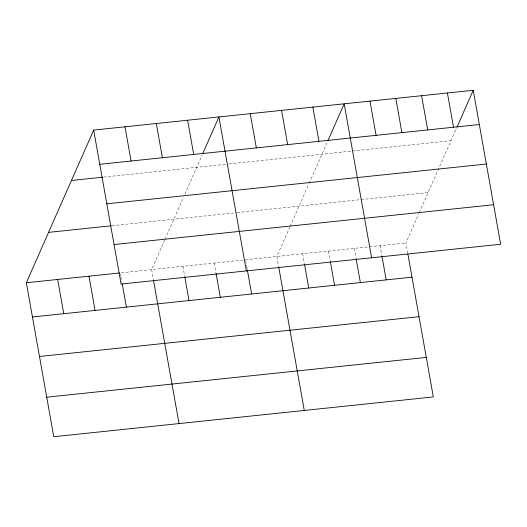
<?xml version="1.0" encoding="UTF-8"?>
<svg xmlns="http://www.w3.org/2000/svg" width="527" height="527" viewBox="0 0 527 527"><rect width="100%" height="100%" fill="white"/><g stroke="black" fill="none" stroke-linecap="round" stroke-linejoin="round"><path stroke-width="0.4" stroke-dasharray="2.63 1.98" d="M164.615 240.108L151.598 269.613L153.443 279.962M164.931 239.39L183.627 196.993M184.937 194.022L202.105 155.096M289.863 226.972L276.853 256.484L278.697 266.827M290.186 226.254L308.881 183.857M309.204 183.119L327.359 141.961M407.74 253.303L405.902 242.954L418.912 213.448M419.228 212.724L456.718 127.712M103.575 177.092L227.223 164.134M228.823 163.963L451.007 140.669M111.994 225.714L236.445 212.671M237.249 212.585L428.115 192.572M243.131 260.022L120.288 272.9L120.854 276.082M245.542 259.765L368.795 246.847M369.605 246.761L405.902 242.954M380.092 245.661L381.792 255.213M354.282 248.369L355.982 257.914M328.473 251.069L330.172 260.621M302.663 253.777L304.362 263.329M245.681 260.562L246.676 266.135M246.814 266.932L247.38 270.114M214.225 263.052L215.925 272.597M182.915 266.333L184.615 275.885M120.999 276.879L121.987 282.446"/><path stroke-width="0.79" d="M407.885 254.1L433.326 396.917L53.774 436.712L26.35 282.749L93.674 130.083L473.226 90.288L500.65 244.251L121.098 284.046L93.674 130.083M202.737 153.653L218.929 116.948L246.353 270.918M327.992 140.525L344.177 103.819L371.601 257.782M457.041 126.994L473.226 90.288M99.774 164.305L479.32 124.517M71.461 180.465L102.772 177.177M106.81 203.817L486.362 164.029M48.57 232.367L111.19 225.8M114.063 244.535L493.615 204.739M26.35 282.749L119.484 272.979M32.443 316.971L411.995 277.176M39.485 356.483L419.031 316.694M46.738 397.193L426.284 357.405M447.416 92.996L453.51 127.218M421.607 95.703L427.7 129.925M395.797 98.411L401.89 132.633M369.987 101.112L376.087 135.34M381.93 256.003L386.186 279.883M356.12 258.711L360.376 282.591M312.867 107.1L318.96 141.328M330.317 261.418L334.566 285.298M281.55 110.387L287.65 144.609M304.507 264.126L308.756 287.999M278.836 267.624L304.277 410.447M250.239 113.667L256.339 147.889M247.525 270.911L251.636 293.987M216.07 273.394L220.326 297.274M187.612 120.235L193.712 154.457M184.76 276.682L189.009 300.555M156.302 123.516L162.395 157.738M153.588 280.759L179.028 423.576M124.991 126.796L131.085 161.025M122.271 284.04L126.381 307.122M88.977 276.181L95.071 310.403M57.66 279.462L63.76 313.684"/></g></svg>
